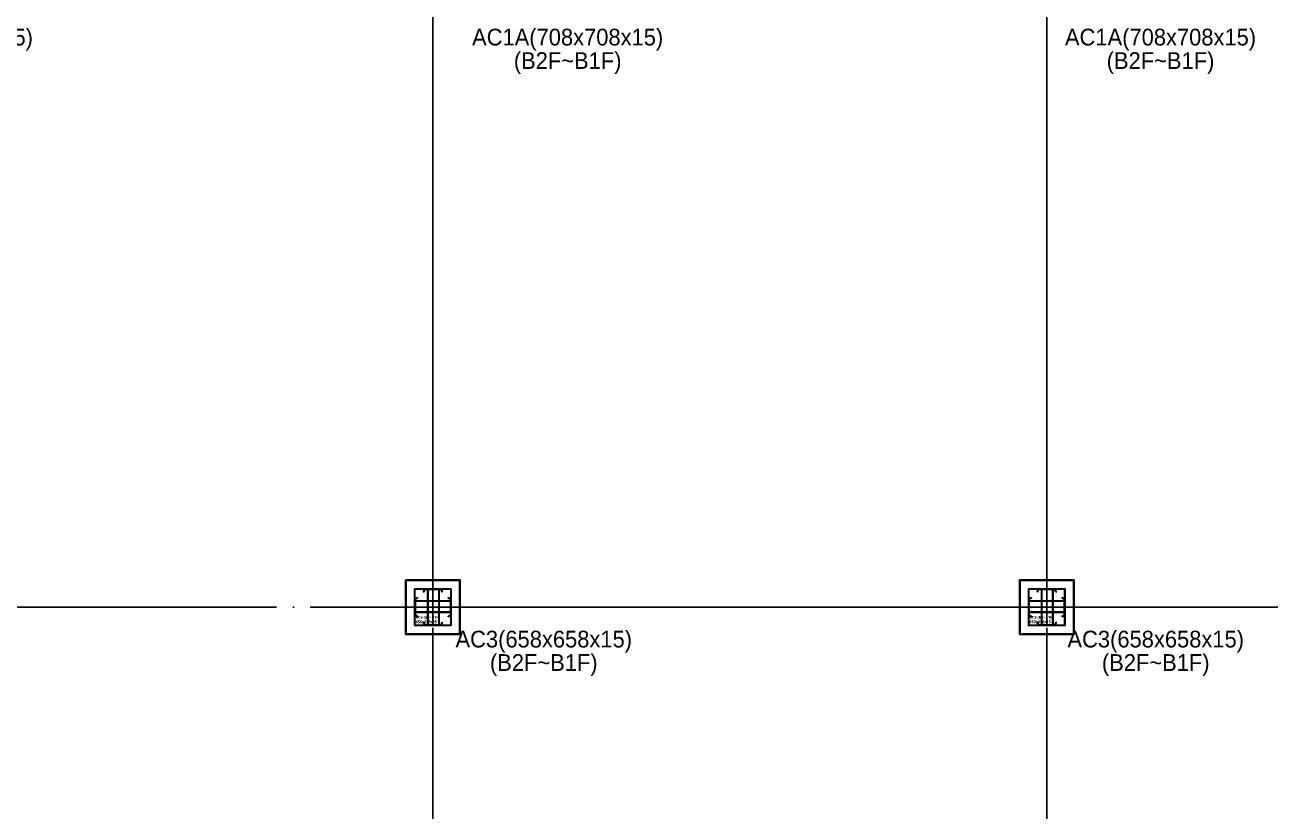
# Model space of a CAD drawing. Header units: millimetres. Extents: x -47382 to 204618, y -51045 to 127155.
# Drawn here: x 50689 to 73002, y 14717 to 28804 of the extents above; entities that cross this region are included whole.
import ezdxf
from ezdxf.enums import TextEntityAlignment as Align

# ---------------------------------------------------------------- set-up
doc = ezdxf.new("R2010")
doc.units = ezdxf.units.MM
doc.header["$LTSCALE"] = 300
doc.header["$MEASUREMENT"] = 0
doc.linetypes.add('CEN', pattern=[62, 60, -1, 0, -1])
doc.layers.get('0').update_dxf_attribs({"linetype": 'CONTINUOUS'})
doc.layers.get('Defpoints').update_dxf_attribs({"color": 153, "linetype": 'CONTINUOUS'})
for name, color, linetype in [('A-ST-AXIS-CEN', 252, 'CEN'), ('A-ST-COL', 2, 'CONTINUOUS'), ('Bound', 9, 'CONTINUOUS'), ('갈바륨 W-140', 71, 'CONTINUOUS'), ('저온단열', 160, 'CONTINUOUS')]:
    doc.layers.add(name, color=color, linetype=linetype)
doc.layers.add('Defpoint', color=161, linetype='CONTINUOUS', plot=False)
doc.styles.add('SH_대대리576', font='NanumGothicBold.ttf')
doc.styles.add('돋움', font='')
doc.styles.get('돋움').set_extended_font_data('Dotum')

# ---------------------------------------------------------------- blocks, each defined once
blk = doc.blocks.new('AC3(b2~b1f)')
for points in [[(0, 479), (0, 179), (15, 179), (15, 479)], [(179, 658), (479, 658), (479, 643), (179, 643)], [(658, 179), (658, 479), (643, 479), (643, 179)], [(179, 0), (479, 0), (479, 15), (179, 15)]]:
    blk.add_hatch(color=9).paths.add_polyline_path(points)
for p, q in [((235, 640), (235, 18)), ((244, 640), (244, 18)), ((435, 640), (435, 18)), ((444, 640), (444, 0)), ((18, 443), (640, 443)), ((18, 434), (640, 434)), ((18, 244), (640, 244)), ((18, 235), (640, 235))]:
    blk.add_line(p, q)
at = {"color": 8, "linetype": 'Continuous'}
for points in [[(0, 479), (0, 179), (15, 179), (15, 479)], [(179, 658), (479, 658), (479, 643), (179, 643)], [(658, 179), (658, 479), (643, 479), (643, 179)], [(179, 0), (479, 0), (479, 15), (179, 15)]]:
    blk.add_lwpolyline(points, close=True, dxfattribs=at)
at = {"layer": 'A-ST-COL'}
for p, q in [((0, 638), (0, 499)), ((8, 638), (8, 499)), ((20, 658), (159, 658)), ((20, 650), (159, 650)), ((24, 488), (55, 501)), ((27, 480), (58, 493)), ((58, 493), (55, 501)), ((170, 634), (157, 603)), ((165, 600), (157, 603)), ((178, 631), (165, 600)), ((480, 631), (493, 600)), ((488, 634), (501, 603)), ((493, 600), (501, 603)), ((638, 658), (499, 658)), ((638, 650), (499, 650)), ((600, 493), (603, 501)), ((631, 480), (600, 493)), ((634, 488), (603, 501)), ((650, 638), (650, 499)), ((658, 638), (658, 499)), ((0, 20), (0, 159)), ((8, 20), (8, 159)), ((20, 8), (159, 8)), ((20, 0), (159, 0)), ((24, 170), (55, 157)), ((27, 178), (58, 165)), ((58, 165), (55, 157)), ((165, 58), (157, 55)), ((170, 24), (157, 55)), ((178, 27), (165, 58)), ((480, 27), (493, 58)), ((488, 24), (501, 55)), ((493, 58), (501, 55)), ((638, 8), (499, 8)), ((638, 0), (499, 0)), ((631, 178), (600, 165)), ((600, 165), (603, 157)), ((634, 170), (603, 157)), ((650, 20), (650, 159)), ((658, 20), (658, 159))]:
    blk.add_line(p, q, dxfattribs=at)
for centre, radius, start, end in [((20, 638), 20, 90, 180), ((20, 499), 20, 180, 290), ((20, 638), 12, 90, 180), ((20, 499), 12, 180, 290), ((159, 638), 20, 340, 90), ((159, 638), 12, 340, 90), ((499, 638), 20, 90, 200), ((499, 638), 12, 90, 200), ((638, 499), 20, 250, 0), ((638, 499), 12, 250, 0), ((638, 638), 20, 0, 90), ((638, 638), 12, 0, 90), ((20, 159), 20, 70, 180), ((20, 20), 20, 180, 270), ((20, 159), 12, 70, 180), ((20, 20), 12, 180, 270), ((159, 20), 20, 270, 20), ((159, 20), 12, 270, 20), ((499, 20), 20, 160, 270), ((499, 20), 12, 160, 270), ((638, 159), 20, 0, 110), ((638, 159), 12, 0, 110), ((638, 20), 20, 270, 0), ((638, 20), 12, 270, 0)]:
    blk.add_arc(centre, radius, start, end, dxfattribs=at)
at = {"layer": 'Bound', "color": 9, "linetype": 'Continuous'}
for p, q in [((658, 658), (0, 658)), ((0, 658), (0, 0)), ((658, 0), (658, 658)), ((0, 0), (658, 0))]:
    blk.add_line(p, q, dxfattribs=at)
at = {"layer": 'Defpoint'}
for p, q in [((329, 658), (329, 0)), ((0, 329), (658, 329))]:
    blk.add_line(p, q, dxfattribs=at)
at = {"layer": 'Defpoint', "linetype": 'Continuous', "style": 'SH_대대리576'}
for s, p in [('AC3 (B2~B1F)', (20, 147)), ('658x658x15', (20, 66))]:
    blk.add_text(s, height=50, dxfattribs=at).set_placement(p, align=Align.MIDDLE_LEFT)
blk = doc.blocks.new('ACT 지하2층구조평면도')
for p in [(105053, 69087), (116053, 69087)]:
    blk.add_blockref('AC3(b2~b1f)', p)

msp = doc.modelspace()

# ---------------------------------------------------------------- linework, layer by layer
msp.add_lwpolyline([(68671, 18700), (69329, 18700), (69329, 18042), (68671, 18042)], close=True)
at = {"layer": 'A-ST-AXIS-CEN'}
for p, q in [((58000, 0), (58000, 99371)), ((69000, 0), (69000, 99371)), ((0, 18371), (142000, 18371))]:
    msp.add_line(p, q, dxfattribs=at)
at = {"layer": '갈바륨 W-140'}
for points in [[(57511, 18860), (58489, 18860), (58489, 17882), (57511, 17882)], [(68511, 18860), (69489, 18860), (69489, 17882), (68511, 17882)]]:
    msp.add_lwpolyline(points, close=True, dxfattribs=at)
at = {"layer": '저온단열'}
for points in [[(57521, 18850), (58479, 18850), (58479, 17892), (57521, 17892)], [(68521, 18850), (69479, 18850), (69479, 17892), (68521, 17892)]]:
    msp.add_lwpolyline(points, close=True, dxfattribs=at)

# ---------------------------------------------------------------- block references
msp.add_blockref('ACT 지하2층구조평면도', (-47382, -51045))

# ---------------------------------------------------------------- texts
at = {"layer": 'Defpoints', "linetype": 'Continuous', "style": '돋움'}
for s, p in [('AC1A(708x708x15)', (49121, 28346)), ('AC1A(708x708x15)', (60415, 28346)), ('AC1A(708x708x15)', (71039, 28346)), ('(B2F~B1F)', (60415, 27925)), ('(B2F~B1F)', (71039, 27925)), ('AC3(658x658x15)', (59987, 17559)), ('AC3(658x658x15)', (70953, 17559)), ('(B2F~B1F)', (59987, 17139)), ('(B2F~B1F)', (70953, 17139))]:
    msp.add_text(s, height=300, dxfattribs=at).set_placement(p, align=Align.BOTTOM_CENTER)

doc.saveas('drawing.dxf')
